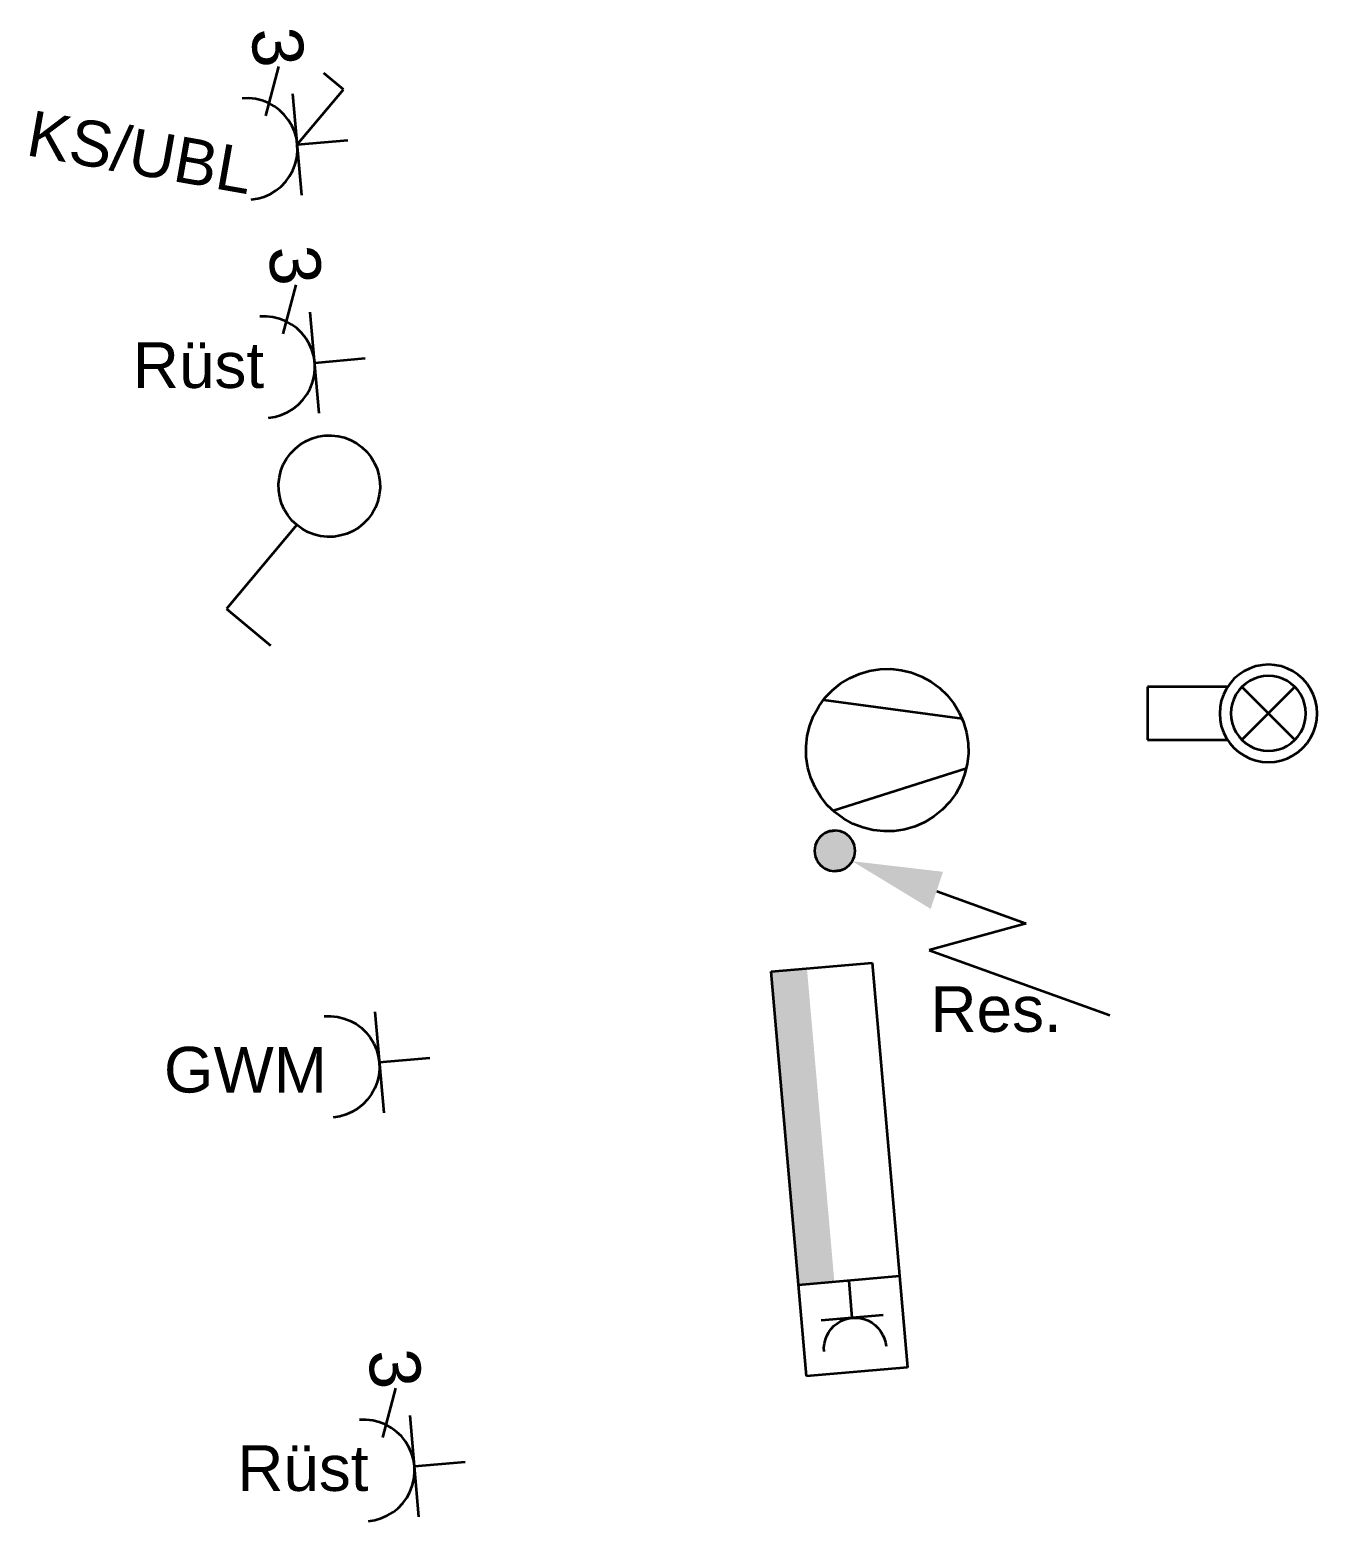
# Model space of a CAD drawing. Extents: x 800 to 1481, y 55 to 490.
# Drawn here: x 1352.02 to 1377.38, y 332.46 to 361.83 of the extents above; entities that cross this region are included whole.
import ezdxf

# ---------------------------------------------------------------- set-up
doc = ezdxf.new("R2010")
doc.units = 0
doc.layers.get('0').update_dxf_attribs({"lineweight": 18})
doc.layers.add('E_Kraft', color=1, linetype='Continuous', lineweight=35, true_color=0xff0000)
doc.layers.add('E_Licht', color=7, linetype='Continuous', lineweight=35, true_color=0x0080ff)
doc.styles.get("Standard").update_dxf_attribs({"font": 'arial.ttf'})

# ---------------------------------------------------------------- blocks, each defined once
blk = doc.blocks.new('Steckdose T13_ UP-A0Q9B2D7AY', base_point=(1357.822, 340.414))
at = {"color": 0, "linetype": 'ByBlock', "lineweight": -2, "ltscale": 0.35}
for p, q in [((1358.819, 342.494), (1358.993, 340.501)), ((1357.822, 342.407), (1357.953, 342.41)), ((1357.953, 342.41), (1358.083, 342.395)), ((1358.083, 342.395), (1358.21, 342.364)), ((1358.21, 342.364), (1358.332, 342.317)), ((1358.332, 342.317), (1358.447, 342.254)), ((1358.447, 342.254), (1358.552, 342.177)), ((1358.552, 342.177), (1358.647, 342.086)), ((1358.647, 342.086), (1358.729, 341.984)), ((1358.729, 341.984), (1358.796, 341.872)), ((1358.796, 341.872), (1358.849, 341.753)), ((1358.849, 341.753), (1358.886, 341.627)), ((1358.886, 341.627), (1358.906, 341.498)), ((1358.906, 341.498), (1359.902, 341.585)), ((1358.908, 341.367), (1358.894, 341.237)), ((1358.906, 341.498), (1358.908, 341.367)), ((1358.816, 340.988), (1358.753, 340.873)), ((1358.863, 341.11), (1358.816, 340.988)), ((1358.894, 341.237), (1358.863, 341.11)), ((1358.585, 340.673), (1358.483, 340.591)), ((1358.675, 340.768), (1358.585, 340.673)), ((1358.753, 340.873), (1358.675, 340.768)), ((1358.126, 340.434), (1357.996, 340.414)), ((1358.251, 340.471), (1358.126, 340.434)), ((1358.371, 340.524), (1358.251, 340.471)), ((1358.483, 340.591), (1358.371, 340.524))]:
    blk.add_line(p, q, dxfattribs=at)
blk = doc.blocks.new('Bauteilbeschriftung-A0Q9B2D9AY', base_point=(1354.664, 340.903))
at = {"color": 0, "linetype": 'ByBlock', "lineweight": -2, "ltscale": 0.35, "insert": (1354.664, 341.803), "char_height": 0.9, "attachment_point": 1}
blk.add_mtext('{\\fArial;GWM}', dxfattribs=at)
blk = doc.blocks.new('Steckdose T13_ UP_ 3-fach-A0Q9B2DDAY', base_point=(1358.515, 332.463))
at = {"color": 0, "linetype": 'ByBlock', "lineweight": -2, "ltscale": 0.35}
for p, q in [((1358.978, 334.111), (1359.233, 335.082)), ((1359.686, 332.55), (1359.512, 334.542)), ((1358.646, 334.458), (1358.515, 334.455)), ((1358.776, 334.444), (1358.646, 334.458)), ((1358.903, 334.413), (1358.776, 334.444)), ((1359.025, 334.365), (1358.903, 334.413)), ((1359.14, 334.302), (1359.025, 334.365)), ((1359.245, 334.225), (1359.14, 334.302)), ((1359.34, 334.134), (1359.245, 334.225)), ((1359.422, 334.032), (1359.34, 334.134)), ((1359.49, 333.92), (1359.422, 334.032)), ((1359.542, 333.801), (1359.49, 333.92)), ((1359.579, 333.675), (1359.542, 333.801)), ((1359.599, 333.546), (1359.579, 333.675)), ((1359.599, 333.546), (1360.595, 333.633)), ((1359.587, 333.285), (1359.602, 333.415)), ((1359.602, 333.415), (1359.599, 333.546)), ((1359.446, 332.921), (1359.509, 333.036)), ((1359.509, 333.036), (1359.556, 333.158)), ((1359.556, 333.158), (1359.587, 333.285)), ((1359.278, 332.721), (1359.368, 332.816)), ((1359.368, 332.816), (1359.446, 332.921)), ((1358.69, 332.463), (1358.819, 332.483)), ((1358.819, 332.483), (1358.944, 332.519)), ((1358.944, 332.519), (1359.064, 332.572)), ((1359.064, 332.572), (1359.176, 332.64)), ((1359.176, 332.64), (1359.278, 332.721))]:
    blk.add_line(p, q, dxfattribs=at)
at = {"color": 0, "linetype": 'ByBlock', "lineweight": -2, "ltscale": 0.35, "insert": (1359.682, 335.896), "char_height": 1, "attachment_point": 1, "rotation": 274.9956}
blk.add_mtext('{\\fArial;3}', dxfattribs=at)
blk = doc.blocks.new('Bauteilbeschriftung-A0Q9B2DFAY', base_point=(1356.109, 333.057))
at = {"color": 0, "linetype": 'ByBlock', "lineweight": -2, "ltscale": 0.35, "insert": (1356.109, 333.958), "char_height": 0.9, "attachment_point": 1}
blk.add_mtext('{\\fArial;Rüst}', dxfattribs=at)
blk = doc.blocks.new('Steckdose T13_ UP_ 3-fach-A0Q9B2DLAY', base_point=(1356.55, 354.191))
at = {"color": 0, "linetype": 'ByBlock', "lineweight": -2, "ltscale": 0.35}
for p, q in [((1357.013, 355.84), (1357.268, 356.81)), ((1357.721, 354.278), (1357.547, 356.27)), ((1356.681, 356.186), (1356.55, 356.183)), ((1356.811, 356.172), (1356.681, 356.186)), ((1356.938, 356.141), (1356.811, 356.172)), ((1357.06, 356.093), (1356.938, 356.141)), ((1357.175, 356.03), (1357.06, 356.093)), ((1357.28, 355.953), (1357.175, 356.03)), ((1357.375, 355.863), (1357.28, 355.953)), ((1357.457, 355.761), (1357.375, 355.863)), ((1357.524, 355.649), (1357.457, 355.761)), ((1357.577, 355.529), (1357.524, 355.649)), ((1357.614, 355.403), (1357.577, 355.529)), ((1357.634, 355.274), (1357.614, 355.403)), ((1357.634, 355.274), (1358.63, 355.361)), ((1357.622, 355.013), (1357.636, 355.143)), ((1357.636, 355.143), (1357.634, 355.274)), ((1357.481, 354.65), (1357.544, 354.764)), ((1357.544, 354.764), (1357.591, 354.886)), ((1357.591, 354.886), (1357.622, 355.013)), ((1357.313, 354.45), (1357.403, 354.544)), ((1357.403, 354.544), (1357.481, 354.65)), ((1356.725, 354.191), (1356.854, 354.211)), ((1356.854, 354.211), (1356.979, 354.247)), ((1356.979, 354.247), (1357.099, 354.3)), ((1357.099, 354.3), (1357.211, 354.368)), ((1357.211, 354.368), (1357.313, 354.45))]:
    blk.add_line(p, q, dxfattribs=at)
at = {"color": 0, "linetype": 'ByBlock', "lineweight": -2, "ltscale": 0.35, "insert": (1357.717, 357.624), "char_height": 1, "attachment_point": 1, "rotation": 274.9956}
blk.add_mtext('{\\fArial;3}', dxfattribs=at)
blk = doc.blocks.new('Bauteilbeschriftung-A0Q9B2DNAY', base_point=(1354.052, 354.777))
at = {"color": 0, "linetype": 'ByBlock', "lineweight": -2, "ltscale": 0.35, "insert": (1354.052, 355.677), "char_height": 0.9, "attachment_point": 1}
blk.add_mtext('{\\fArial;Rüst}', dxfattribs=at)
blk = doc.blocks.new('Spiegelschrank mit Steckdose R.-A0Q9B2W5AY', base_point=(1366.622, 335.317))
at = {"color": 0, "lineweight": -2}
for p, q in [((1366.622, 343.286), (1368.614, 343.46)), ((1368.614, 343.46), (1369.311, 335.491)), ((1367.319, 335.317), (1366.622, 343.286)), ((1369.154, 337.284), (1367.162, 337.11)), ((1368.222, 336.467), (1368.158, 337.197)), ((1368.833, 336.52), (1367.611, 336.413)), ((1367.806, 336.25), (1367.861, 336.308)), ((1367.861, 336.308), (1367.924, 336.358)), ((1367.924, 336.358), (1367.992, 336.4)), ((1367.992, 336.4), (1368.066, 336.432)), ((1368.066, 336.432), (1368.143, 336.454)), ((1368.143, 336.454), (1368.222, 336.467)), ((1368.222, 336.467), (1368.302, 336.468)), ((1368.302, 336.468), (1368.382, 336.46)), ((1368.382, 336.46), (1368.46, 336.44)), ((1368.46, 336.44), (1368.535, 336.411)), ((1368.535, 336.411), (1368.605, 336.373)), ((1368.605, 336.373), (1368.67, 336.325)), ((1368.67, 336.325), (1368.728, 336.27)), ((1368.728, 336.27), (1368.778, 336.207)), ((1367.663, 335.882), (1367.672, 335.962)), ((1367.672, 335.962), (1367.691, 336.04)), ((1367.691, 336.04), (1367.72, 336.115)), ((1367.72, 336.115), (1367.758, 336.185)), ((1367.758, 336.185), (1367.806, 336.25)), ((1368.778, 336.207), (1368.819, 336.139)), ((1368.819, 336.139), (1368.852, 336.065)), ((1368.852, 336.065), (1368.874, 335.988)), ((1368.874, 335.988), (1368.886, 335.909)), ((1367.665, 335.802), (1367.663, 335.882)), ((1369.311, 335.491), (1367.319, 335.317))]:
    blk.add_line(p, q, dxfattribs=at)
for points in [[(1367.334, 343.286), (1366.622, 343.286), (1367.328, 343.348)], [(1367.157, 337.172), (1367.334, 343.286), (1366.622, 343.286)], [(1367.869, 337.172), (1367.157, 337.172), (1367.334, 343.286)], [(1367.162, 337.11), (1367.869, 337.172), (1367.157, 337.172)]]:
    blk.add_solid(points, dxfattribs=at)
blk = doc.blocks.new('Ventilator-A0Q9B2W7AY', base_point=(1367.311, 346.048))
at = {"color": 0, "lineweight": -2}
for p, q in [((1368.362, 349.15), (1368.563, 349.208)), ((1368.563, 349.208), (1368.77, 349.24)), ((1368.77, 349.24), (1368.979, 349.245)), ((1368.979, 349.245), (1369.187, 349.222)), ((1369.187, 349.222), (1369.391, 349.172)), ((1367.829, 348.826), (1367.992, 348.957)), ((1367.992, 348.957), (1368.171, 349.066)), ((1368.171, 349.066), (1368.362, 349.15)), ((1369.391, 349.172), (1369.586, 349.097)), ((1369.586, 349.097), (1369.769, 348.996)), ((1369.769, 348.996), (1369.938, 348.872)), ((1367.56, 348.506), (1367.684, 348.675)), ((1367.652, 348.635), (1370.384, 348.267)), ((1367.684, 348.675), (1367.829, 348.826)), ((1369.938, 348.872), (1370.089, 348.727)), ((1370.089, 348.727), (1370.22, 348.564)), ((1367.384, 348.128), (1367.459, 348.323)), ((1367.459, 348.323), (1367.56, 348.506)), ((1370.22, 348.564), (1370.329, 348.385)), ((1370.329, 348.385), (1370.413, 348.194)), ((1367.334, 347.924), (1367.384, 348.128)), ((1370.413, 348.194), (1370.472, 347.993)), ((1367.311, 347.716), (1367.334, 347.924)), ((1367.316, 347.507), (1367.311, 347.716)), ((1370.472, 347.993), (1370.503, 347.786)), ((1370.503, 347.786), (1370.508, 347.577)), ((1367.347, 347.3), (1367.316, 347.507)), ((1370.508, 347.577), (1370.485, 347.369)), ((1367.406, 347.099), (1367.347, 347.3)), ((1367.842, 346.454), (1370.47, 347.291)), ((1370.435, 347.165), (1370.36, 346.97)), ((1370.485, 347.369), (1370.435, 347.165)), ((1367.49, 346.908), (1367.406, 347.099)), ((1367.599, 346.729), (1367.49, 346.908)), ((1370.36, 346.97), (1370.259, 346.787)), ((1367.73, 346.565), (1367.599, 346.729)), ((1367.881, 346.421), (1367.73, 346.565)), ((1370.135, 346.618), (1369.99, 346.467)), ((1370.259, 346.787), (1370.135, 346.618)), ((1368.05, 346.297), (1367.881, 346.421)), ((1368.233, 346.196), (1368.05, 346.297)), ((1369.827, 346.336), (1369.648, 346.227)), ((1369.99, 346.467), (1369.827, 346.336)), ((1368.428, 346.12), (1368.233, 346.196)), ((1368.632, 346.071), (1368.428, 346.12)), ((1368.84, 346.048), (1368.632, 346.071)), ((1369.049, 346.053), (1368.84, 346.048)), ((1369.256, 346.084), (1369.049, 346.053)), ((1369.457, 346.143), (1369.256, 346.084)), ((1369.648, 346.227), (1369.457, 346.143))]:
    blk.add_line(p, q, dxfattribs=at)
blk = doc.blocks.new('Elektroanschluss-A0Q9B2W9AY', base_point=(1367.479, 342.424))
at = {"color": 0, "lineweight": -2}
for p, q in [((1367.596, 345.945), (1367.561, 345.906)), ((1367.635, 345.98), (1367.596, 345.945)), ((1367.679, 346.009), (1367.635, 345.98)), ((1367.725, 346.032), (1367.679, 346.009)), ((1367.775, 346.049), (1367.725, 346.032)), ((1367.826, 346.059), (1367.775, 346.049)), ((1367.879, 346.062), (1367.826, 346.059)), ((1367.931, 346.059), (1367.879, 346.062)), ((1367.982, 346.049), (1367.931, 346.059)), ((1368.032, 346.032), (1367.982, 346.049)), ((1368.079, 346.009), (1368.032, 346.032)), ((1368.122, 345.98), (1368.079, 346.009)), ((1368.161, 345.945), (1368.122, 345.98)), ((1368.196, 345.906), (1368.161, 345.945)), ((1367.482, 345.715), (1367.479, 345.662)), ((1367.479, 345.662), (1367.482, 345.61)), ((1367.492, 345.766), (1367.482, 345.715)), ((1367.509, 345.815), (1367.492, 345.766)), ((1367.532, 345.862), (1367.509, 345.815)), ((1367.561, 345.906), (1367.532, 345.862)), ((1368.225, 345.862), (1368.196, 345.906)), ((1368.248, 345.815), (1368.225, 345.862)), ((1368.265, 345.766), (1368.248, 345.815)), ((1368.275, 345.715), (1368.265, 345.766)), ((1368.279, 345.662), (1368.275, 345.715)), ((1368.275, 345.61), (1368.279, 345.662)), ((1367.482, 345.61), (1367.492, 345.559)), ((1367.492, 345.559), (1367.509, 345.509)), ((1367.509, 345.509), (1367.532, 345.462)), ((1367.532, 345.462), (1367.561, 345.419)), ((1367.561, 345.419), (1367.596, 345.379)), ((1367.596, 345.379), (1367.635, 345.345)), ((1368.122, 345.345), (1368.161, 345.379)), ((1368.161, 345.379), (1368.196, 345.419)), ((1368.196, 345.419), (1368.225, 345.462)), ((1368.225, 345.462), (1368.248, 345.509)), ((1368.248, 345.509), (1368.265, 345.559)), ((1368.265, 345.559), (1368.275, 345.61)), ((1367.635, 345.345), (1367.679, 345.316)), ((1367.679, 345.316), (1367.725, 345.293)), ((1367.725, 345.293), (1367.775, 345.276)), ((1367.775, 345.276), (1367.826, 345.266)), ((1367.826, 345.266), (1367.879, 345.262)), ((1367.879, 345.262), (1367.931, 345.266)), ((1367.931, 345.266), (1367.982, 345.276)), ((1367.982, 345.276), (1368.032, 345.293)), ((1368.032, 345.293), (1368.079, 345.316)), ((1368.079, 345.316), (1368.122, 345.345)), ((1369.89, 344.866), (1371.644, 344.233)), ((1371.644, 344.233), (1369.738, 343.708)), ((1369.738, 343.708), (1373.293, 342.424))]:
    blk.add_line(p, q, dxfattribs=at)
for points in [[(1368.225, 345.862), (1367.532, 345.862), (1368.161, 345.945)], [(1367.532, 345.862), (1368.161, 345.945), (1367.596, 345.945)], [(1368.161, 345.945), (1367.596, 345.945), (1368.079, 346.009)], [(1367.596, 345.945), (1368.079, 346.009), (1367.679, 346.009)], [(1368.161, 345.945), (1367.596, 345.945), (1368.161, 345.945)], [(1367.596, 345.945), (1368.161, 345.945), (1367.596, 345.945)], [(1368.079, 346.009), (1367.679, 346.009), (1367.982, 346.049)], [(1367.679, 346.009), (1367.982, 346.049), (1367.775, 346.049)], [(1367.982, 346.049), (1367.775, 346.049), (1367.879, 346.062)], [(1367.982, 346.049), (1367.775, 346.049), (1367.982, 346.049)], [(1367.775, 346.049), (1367.982, 346.049), (1367.775, 346.049)], [(1368.279, 345.662), (1367.479, 345.662), (1368.265, 345.766)], [(1367.479, 345.662), (1368.265, 345.766), (1367.492, 345.766)], [(1367.492, 345.559), (1368.279, 345.662), (1367.479, 345.662)], [(1368.279, 345.662), (1367.479, 345.662), (1368.279, 345.662)], [(1367.479, 345.662), (1368.279, 345.662), (1367.479, 345.662)], [(1368.265, 345.766), (1367.492, 345.766), (1368.225, 345.862)], [(1367.492, 345.766), (1368.225, 345.862), (1367.532, 345.862)], [(1368.265, 345.766), (1367.492, 345.766), (1368.265, 345.766)], [(1367.492, 345.766), (1368.265, 345.766), (1367.492, 345.766)], [(1368.265, 345.559), (1367.492, 345.559), (1368.279, 345.662)], [(1368.225, 345.862), (1367.532, 345.862), (1368.225, 345.862)], [(1367.532, 345.862), (1368.225, 345.862), (1367.532, 345.862)], [(1367.532, 345.462), (1368.265, 345.559), (1367.492, 345.559)], [(1368.265, 345.559), (1367.492, 345.559), (1368.265, 345.559)], [(1367.492, 345.559), (1368.265, 345.559), (1367.492, 345.559)], [(1368.225, 345.462), (1367.532, 345.462), (1368.265, 345.559)], [(1367.596, 345.379), (1368.225, 345.462), (1367.532, 345.462)], [(1368.225, 345.462), (1367.532, 345.462), (1368.225, 345.462)], [(1367.532, 345.462), (1368.225, 345.462), (1367.532, 345.462)], [(1368.161, 345.379), (1367.596, 345.379), (1368.225, 345.462)], [(1367.679, 345.316), (1368.161, 345.379), (1367.596, 345.379)], [(1368.161, 345.379), (1367.596, 345.379), (1368.161, 345.379)], [(1367.596, 345.379), (1368.161, 345.379), (1367.596, 345.379)], [(1368.079, 345.316), (1367.679, 345.316), (1368.161, 345.379)], [(1370.008, 345.25), (1368.563, 345.25), (1368.219, 345.459)], [(1367.775, 345.276), (1368.079, 345.316), (1367.679, 345.316)], [(1368.079, 345.316), (1367.679, 345.316), (1368.079, 345.316)], [(1367.679, 345.316), (1368.079, 345.316), (1367.679, 345.316)], [(1367.982, 345.276), (1367.775, 345.276), (1368.079, 345.316)], [(1367.879, 345.262), (1367.982, 345.276), (1367.775, 345.276)], [(1367.982, 345.276), (1367.775, 345.276), (1367.982, 345.276)], [(1367.775, 345.276), (1367.982, 345.276), (1367.775, 345.276)], [(1369.765, 344.52), (1370.008, 345.25), (1368.563, 345.25)]]:
    blk.add_solid(points, dxfattribs=at)
blk = doc.blocks.new('Bauteilbeschriftung-A0Q9B2WBAY', base_point=(1369.762, 342.097))
at = {"color": 0, "linetype": 'ByBlock', "lineweight": -2, "ltscale": 0.35, "insert": (1369.762, 342.997), "char_height": 0.9, "attachment_point": 1}
blk.add_mtext('{\\fArial;Res.}', dxfattribs=at)
blk = doc.blocks.new('LED-Deckenleuchte mit Trafotunnel-A0Q9B3VPAY', base_point=(1374.038, 347.408))
at = {"color": 0, "linetype": 'ByBlock', "lineweight": -2, "ltscale": 0.35}
for p, q in [((1375.938, 349.2), (1375.833, 349.13)), ((1376.05, 349.255), (1375.938, 349.2)), ((1376.169, 349.296), (1376.05, 349.255)), ((1376.293, 349.32), (1376.169, 349.296)), ((1376.418, 349.329), (1376.293, 349.32)), ((1376.543, 349.32), (1376.418, 349.329)), ((1376.666, 349.296), (1376.543, 349.32)), ((1376.785, 349.255), (1376.666, 349.296)), ((1376.898, 349.2), (1376.785, 349.255)), ((1377.002, 349.13), (1376.898, 349.2)), ((1375.612, 348.891), (1374.038, 348.891)), ((1374.038, 348.891), (1374.038, 347.846)), ((1375.656, 348.953), (1375.586, 348.848)), ((1375.739, 349.047), (1375.656, 348.953)), ((1375.833, 349.13), (1375.739, 349.047)), ((1375.896, 348.891), (1375.832, 348.818)), ((1375.968, 348.954), (1375.896, 348.891)), ((1375.896, 348.891), (1376.94, 347.846)), ((1375.896, 347.846), (1376.94, 348.891)), ((1376.049, 349.008), (1375.968, 348.954)), ((1376.135, 349.051), (1376.049, 349.008)), ((1376.227, 349.082), (1376.135, 349.051)), ((1376.321, 349.101), (1376.227, 349.082)), ((1376.418, 349.107), (1376.321, 349.101)), ((1376.514, 349.101), (1376.418, 349.107)), ((1376.609, 349.082), (1376.514, 349.101)), ((1376.701, 349.051), (1376.609, 349.082)), ((1376.787, 349.008), (1376.701, 349.051)), ((1376.867, 348.954), (1376.787, 349.008)), ((1376.94, 348.891), (1376.867, 348.954)), ((1377.004, 348.818), (1376.94, 348.891)), ((1377.097, 349.047), (1377.002, 349.13)), ((1377.18, 348.953), (1377.097, 349.047)), ((1377.249, 348.848), (1377.18, 348.953)), ((1375.49, 348.617), (1375.466, 348.494)), ((1375.531, 348.736), (1375.49, 348.617)), ((1375.586, 348.848), (1375.531, 348.736)), ((1375.736, 348.651), (1375.705, 348.559)), ((1375.778, 348.738), (1375.736, 348.651)), ((1375.832, 348.818), (1375.778, 348.738)), ((1377.057, 348.738), (1377.004, 348.818)), ((1377.1, 348.651), (1377.057, 348.738)), ((1377.131, 348.559), (1377.1, 348.651)), ((1377.305, 348.736), (1377.249, 348.848)), ((1377.345, 348.617), (1377.305, 348.736)), ((1377.37, 348.494), (1377.345, 348.617)), ((1375.466, 348.494), (1375.458, 348.368)), ((1375.458, 348.368), (1375.466, 348.243)), ((1375.686, 348.465), (1375.679, 348.368)), ((1375.679, 348.368), (1375.686, 348.272)), ((1375.705, 348.559), (1375.686, 348.465)), ((1377.15, 348.465), (1377.131, 348.559)), ((1377.156, 348.368), (1377.15, 348.465)), ((1377.15, 348.272), (1377.156, 348.368)), ((1377.378, 348.368), (1377.37, 348.494)), ((1377.37, 348.243), (1377.378, 348.368)), ((1375.466, 348.243), (1375.49, 348.12)), ((1375.49, 348.12), (1375.531, 348.001)), ((1375.531, 348.001), (1375.586, 347.888)), ((1375.686, 348.272), (1375.705, 348.177)), ((1375.705, 348.177), (1375.736, 348.086)), ((1375.736, 348.086), (1375.778, 347.999)), ((1377.057, 347.999), (1377.1, 348.086)), ((1377.1, 348.086), (1377.131, 348.177)), ((1377.131, 348.177), (1377.15, 348.272)), ((1377.249, 347.888), (1377.305, 348.001)), ((1377.305, 348.001), (1377.345, 348.12)), ((1377.345, 348.12), (1377.37, 348.243)), ((1374.038, 347.846), (1375.612, 347.846)), ((1375.586, 347.888), (1375.656, 347.784)), ((1375.656, 347.784), (1375.739, 347.689)), ((1375.778, 347.999), (1375.832, 347.919)), ((1375.832, 347.919), (1375.896, 347.846)), ((1375.896, 347.846), (1375.968, 347.782)), ((1375.968, 347.782), (1376.049, 347.729)), ((1376.049, 347.729), (1376.135, 347.686)), ((1376.701, 347.686), (1376.787, 347.729)), ((1376.787, 347.729), (1376.867, 347.782)), ((1376.867, 347.782), (1376.94, 347.846)), ((1376.94, 347.846), (1377.004, 347.919)), ((1377.004, 347.919), (1377.057, 347.999)), ((1377.097, 347.689), (1377.18, 347.784)), ((1377.18, 347.784), (1377.249, 347.888)), ((1375.739, 347.689), (1375.833, 347.606)), ((1375.833, 347.606), (1375.938, 347.537)), ((1375.938, 347.537), (1376.05, 347.481)), ((1376.05, 347.481), (1376.169, 347.441)), ((1376.135, 347.686), (1376.227, 347.655)), ((1376.169, 347.441), (1376.293, 347.416)), ((1376.227, 347.655), (1376.321, 347.636)), ((1376.293, 347.416), (1376.418, 347.408)), ((1376.321, 347.636), (1376.418, 347.63)), ((1376.418, 347.63), (1376.514, 347.636)), ((1376.418, 347.408), (1376.543, 347.416)), ((1376.514, 347.636), (1376.609, 347.655)), ((1376.543, 347.416), (1376.666, 347.441)), ((1376.609, 347.655), (1376.701, 347.686)), ((1376.666, 347.441), (1376.785, 347.481)), ((1376.785, 347.481), (1376.898, 347.537)), ((1376.898, 347.537), (1377.002, 347.606)), ((1377.002, 347.606), (1377.097, 347.689))]:
    blk.add_line(p, q, dxfattribs=at)
blk = doc.blocks.new('Steckdose T13_ UP_ 3-fach_ geschaltet-A0Q9B3Y7AY', base_point=(1356.208, 358.487))
at = {"color": 0, "linetype": 'ByBlock', "lineweight": -2, "ltscale": 0.35}
for p, q in [((1356.671, 360.136), (1356.925, 361.106)), ((1358.2, 360.654), (1357.816, 360.977)), ((1357.291, 359.571), (1358.2, 360.654)), ((1356.339, 360.482), (1356.208, 360.479)), ((1356.469, 360.468), (1356.339, 360.482)), ((1356.596, 360.437), (1356.469, 360.468)), ((1356.718, 360.39), (1356.596, 360.437)), ((1356.832, 360.327), (1356.718, 360.39)), ((1357.379, 358.575), (1357.204, 360.567)), ((1356.938, 360.249), (1356.832, 360.327)), ((1357.032, 360.159), (1356.938, 360.249)), ((1357.114, 360.057), (1357.032, 360.159)), ((1357.182, 359.945), (1357.114, 360.057)), ((1357.235, 359.826), (1357.182, 359.945)), ((1357.272, 359.7), (1357.235, 359.826)), ((1357.291, 359.571), (1357.272, 359.7)), ((1357.291, 359.571), (1358.288, 359.658)), ((1357.294, 359.44), (1357.291, 359.571)), ((1357.202, 359.061), (1357.249, 359.183)), ((1357.249, 359.183), (1357.28, 359.31)), ((1357.28, 359.31), (1357.294, 359.44)), ((1357.062, 358.841), (1357.139, 358.946)), ((1357.139, 358.946), (1357.202, 359.061)), ((1356.638, 358.544), (1356.757, 358.596)), ((1356.757, 358.596), (1356.869, 358.664)), ((1356.869, 358.664), (1356.971, 358.746)), ((1356.971, 358.746), (1357.062, 358.841)), ((1356.383, 358.487), (1356.512, 358.507)), ((1356.512, 358.507), (1356.638, 358.544))]:
    blk.add_line(p, q, dxfattribs=at)
at = {"color": 0, "linetype": 'ByBlock', "lineweight": -2, "ltscale": 0.35, "insert": (1357.373, 361.92), "char_height": 1, "attachment_point": 1, "rotation": 275.022}
blk.add_mtext('{\\fArial;3}', dxfattribs=at)
blk = doc.blocks.new('Bauteilbeschriftung-A0Q9B3Y9AY', base_point=(1351.921, 358.613))
at = {"color": 0, "linetype": 'ByBlock', "lineweight": -2, "ltscale": 0.35, "insert": (1352.077, 360.252), "char_height": 0.9, "attachment_point": 1, "rotation": 350}
blk.add_mtext('{\\fArial;KS/UBL}', dxfattribs=at)
blk = doc.blocks.new('Schalter_ Schema 0_ UP-A0Q9B3Z7AY', base_point=(1355.897, 349.705))
at = {"color": 0, "linetype": 'ByBlock', "lineweight": -2, "ltscale": 0.35}
for p, q in [((1357.155, 353.487), (1357.246, 353.582)), ((1357.246, 353.582), (1357.348, 353.664)), ((1357.348, 353.664), (1357.459, 353.732)), ((1357.459, 353.732), (1357.579, 353.784)), ((1357.579, 353.784), (1357.705, 353.821)), ((1357.705, 353.821), (1357.834, 353.841)), ((1357.834, 353.841), (1357.965, 353.844)), ((1357.965, 353.844), (1358.095, 353.83)), ((1358.095, 353.83), (1358.222, 353.799)), ((1358.222, 353.799), (1358.344, 353.751)), ((1358.344, 353.751), (1358.458, 353.688)), ((1358.458, 353.688), (1358.564, 353.611)), ((1358.564, 353.611), (1358.658, 353.521)), ((1357.015, 353.267), (1357.078, 353.382)), ((1357.078, 353.382), (1357.155, 353.487)), ((1358.658, 353.521), (1358.74, 353.419)), ((1358.74, 353.419), (1358.808, 353.307)), ((1358.808, 353.307), (1358.861, 353.187)), ((1356.922, 352.888), (1356.937, 353.018)), ((1356.937, 353.018), (1356.968, 353.145)), ((1356.968, 353.145), (1357.015, 353.267)), ((1358.861, 353.187), (1358.898, 353.062)), ((1358.898, 353.062), (1358.918, 352.932)), ((1356.925, 352.757), (1356.922, 352.888)), ((1356.945, 352.628), (1356.925, 352.757)), ((1358.921, 352.802), (1358.906, 352.672)), ((1358.918, 352.932), (1358.921, 352.802)), ((1356.982, 352.503), (1356.945, 352.628)), ((1357.035, 352.383), (1356.982, 352.503)), ((1358.828, 352.423), (1358.765, 352.308)), ((1358.875, 352.545), (1358.828, 352.423)), ((1358.906, 352.672), (1358.875, 352.545)), ((1357.103, 352.271), (1357.035, 352.383)), ((1357.184, 352.169), (1357.103, 352.271)), ((1357.279, 352.079), (1357.184, 352.169)), ((1358.688, 352.202), (1358.597, 352.108)), ((1358.765, 352.308), (1358.688, 352.202)), ((1357.279, 352.079), (1355.897, 350.43)), ((1357.384, 352.001), (1357.279, 352.079)), ((1357.499, 351.938), (1357.384, 352.001)), ((1357.621, 351.891), (1357.499, 351.938)), ((1357.748, 351.86), (1357.621, 351.891)), ((1357.878, 351.846), (1357.748, 351.86)), ((1358.009, 351.849), (1357.878, 351.846)), ((1358.138, 351.869), (1358.009, 351.849)), ((1358.264, 351.905), (1358.138, 351.869)), ((1358.384, 351.958), (1358.264, 351.905)), ((1358.495, 352.026), (1358.384, 351.958)), ((1358.597, 352.108), (1358.495, 352.026)), ((1355.897, 350.43), (1356.761, 349.705))]:
    blk.add_line(p, q, dxfattribs=at)

msp = doc.modelspace()

# ---------------------------------------------------------------- block references
at = {"layer": 'E_Kraft', "ltscale": 0.35}
for name, p in [('Steckdose T13_ UP_ 3-fach_ geschaltet-A0Q9B3Y7AY', (1356.208, 358.487)), ('Bauteilbeschriftung-A0Q9B3Y9AY', (1351.921, 358.613)), ('Steckdose T13_ UP_ 3-fach-A0Q9B2DLAY', (1356.55, 354.191)), ('Bauteilbeschriftung-A0Q9B2DNAY', (1354.052, 354.777)), ('Schalter_ Schema 0_ UP-A0Q9B3Z7AY', (1355.897, 349.705)), ('Steckdose T13_ UP-A0Q9B2D7AY', (1357.822, 340.414)), ('Bauteilbeschriftung-A0Q9B2D9AY', (1354.664, 340.903)), ('Steckdose T13_ UP_ 3-fach-A0Q9B2DDAY', (1358.515, 332.463)), ('Bauteilbeschriftung-A0Q9B2DFAY', (1356.109, 333.057))]:
    msp.add_blockref(name, p, dxfattribs=at)
at = {"layer": 'E_Licht', "linetype": 'Continuous', "ltscale": 0.35}
for name, p in [('Ventilator-A0Q9B2W7AY', (1367.311, 346.048)), ('Elektroanschluss-A0Q9B2W9AY', (1367.479, 342.424)), ('Spiegelschrank mit Steckdose R.-A0Q9B2W5AY', (1366.622, 335.317))]:
    msp.add_blockref(name, p, dxfattribs=at)
at = {"layer": 'E_Licht', "ltscale": 0.35}
for name, p in [('LED-Deckenleuchte mit Trafotunnel-A0Q9B3VPAY', (1374.038, 347.408)), ('Bauteilbeschriftung-A0Q9B2WBAY', (1369.762, 342.097))]:
    msp.add_blockref(name, p, dxfattribs=at)

doc.saveas('drawing.dxf')
